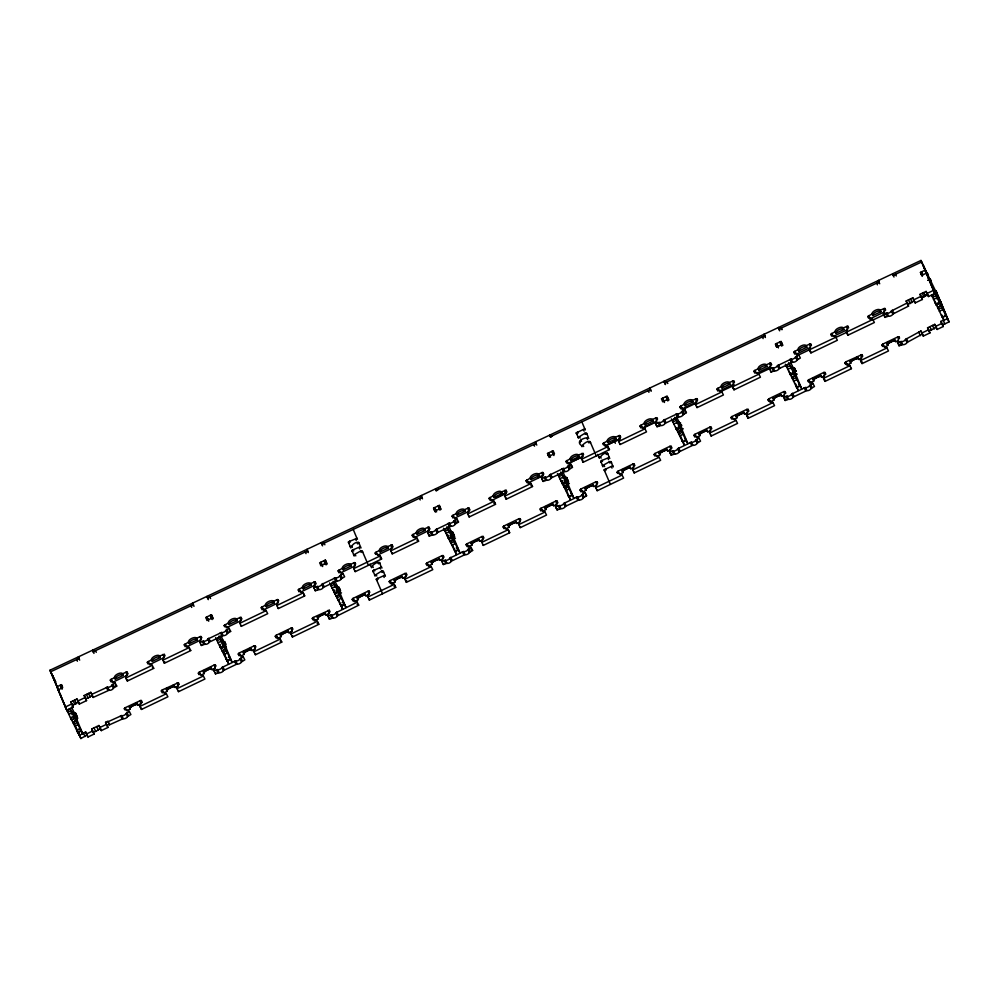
<?xml version="1.0" encoding="UTF-8"?>
<svg xmlns="http://www.w3.org/2000/svg" width="999" height="999" viewBox="0 0 999 999"><rect width="100%" height="100%" fill="white"/><g stroke="black" fill="none" stroke-linecap="round" stroke-linejoin="round"><path stroke-width="1.5" d="M354.133 556.081L351.998 550.249L360.427 546.653L361.064 547.927M382.542 593.768L376.273 579.12L384.877 575.187L385.427 576.273M602.946 466.808L600.811 460.976L609.24 457.38L609.79 458.454M110.964 681.842L110.39 679.795L114.548 677.609A4.421 1.961 -26.4 0 1 117.795 673.888A4.421 1.961 -26.4 0 1 122.527 673.788L126.811 671.902L128.147 673.826M239.111 655.794L238.237 653.97L239.086 653.059L254.208 645.816L255.245 645.754L255.919 647.015M262.1 609.777L261.276 607.429L265.497 605.169A4.421 1.961 -26.4 0 1 268.731 601.448A4.421 1.961 -26.4 0 1 273.464 601.348L277.66 599.475L278.808 600.824M276.024 637.837L275.249 636.213L276.099 635.302L291.221 628.046L292.257 627.984L292.932 629.258M389.86 582.966L389.185 581.53L389.822 580.744L404.932 573.463L406.181 573.314L407.043 574.949M412.849 536.962L412.275 534.915L416.433 532.729A4.421 1.961 -26.4 0 1 419.667 529.008A4.421 1.961 -26.4 0 1 424.413 528.908L428.696 527.022L430.032 528.946M427.06 565.584L426.186 563.773L427.135 562.812L442.27 555.569L443.244 555.581L444.056 557.192M452.859 517.994L452.122 515.834L456.343 513.573A4.421 1.961 -26.4 0 1 459.59 509.852A4.421 1.961 -26.4 0 1 464.323 509.752L468.706 507.867L470.042 509.977M580.993 491.933L580.032 489.935L580.881 489.023L596.003 481.768L597.04 481.705L597.714 482.979M603.508 444.98L603.196 443.231L607.292 441.133A4.421 1.961 -26.4 0 1 610.526 437.412A4.421 1.961 -26.4 0 1 615.259 437.3L619.542 435.427L620.791 437.162M731.743 419.118L730.968 417.482L731.618 416.695L746.728 409.415L747.976 409.265L748.938 411.101M754.732 373.102L754.008 370.941L758.229 368.693A4.421 1.961 -26.4 0 1 761.463 364.96A4.421 1.961 -26.4 0 1 766.196 364.86L770.491 362.987L771.727 364.71M768.755 401.348L767.981 399.725L768.93 398.763L784.053 391.521L785.027 391.546L785.851 393.156M882.592 346.478L881.917 344.98L882.854 344.081L897.876 336.888L898.913 336.825L899.587 338.087M127.298 672.115L125.812 677.821L127.335 680.868L127.61 679.795M124.9 709.889L124.313 708.653L125.05 707.791L140.934 700.349L139.935 706.256L141.446 709.302L141.633 708.591M147.877 663.885L147.402 662.037L151.561 659.852A4.421 1.961 -26.4 0 1 154.795 656.131A4.421 1.961 -26.4 0 1 159.54 656.031L164.311 654.357L162.825 660.064L164.348 663.274L190.784 650.586L189.161 647.414L184.228 644.792L188.574 642.095A4.421 1.961 -26.4 0 1 191.808 638.361A4.421 1.961 -26.4 0 1 196.553 638.261L200.737 636.388L201.885 637.737M164.335 663.111L164.71 661.675M179.283 684.502L178.371 682.704L176.948 688.498L178.471 691.72L204.907 679.033L203.284 675.861L198.351 673.226L198.863 672.402L214.298 664.972L215.334 664.909L216.009 666.171M178.459 691.545L178.646 690.833M201.323 636.588L199.837 642.295L201.361 645.516L204.982 644.193A2.522 1.124 -26.4 0 0 207.417 643.856A2.522 1.124 -26.4 0 0 209.278 642.132L223.064 635.514A2.522 1.124 -26.4 0 0 225.499 635.177A2.522 1.124 -26.4 0 0 227.36 633.453L230.694 631.43L229.071 628.259L224.126 625.474L228.484 622.939A4.421 1.961 -26.4 0 1 231.718 619.205A4.421 1.961 -26.4 0 1 236.463 619.105L240.747 617.232L241.983 618.955M201.348 645.342L201.536 644.63M215.434 665.034L213.948 670.729L215.484 673.95L219.093 672.627A2.522 1.124 -26.4 0 0 221.528 672.29A2.522 1.124 -26.4 0 0 223.401 670.566L237.188 663.948A2.522 1.124 -26.4 0 0 239.623 663.611A2.522 1.124 -26.4 0 0 241.483 661.887L244.817 659.877L243.194 656.705L238.262 654.07M215.459 673.776L215.722 672.802M241.234 617.432L239.748 623.139L241.271 626.361L267.707 613.673L266.084 610.501L261.151 607.879M241.258 626.186L241.446 625.474M255.344 645.878L253.871 651.573L255.394 654.795L281.83 642.107L280.207 638.935L275.274 636.313M255.382 654.62L255.569 653.908M278.246 599.675L276.76 605.382L278.284 608.603L304.72 595.916L303.197 592.869L276.773 605.556M278.271 608.428L278.459 607.717M292.357 628.109L290.871 633.816L292.395 637.037L318.831 624.35L317.32 621.303L290.884 633.99M292.382 636.863L292.67 635.789M299.013 591.833L298.339 589.585L302.497 587.412A4.421 1.961 -26.4 0 1 305.744 583.691A4.421 1.961 -26.4 0 1 310.477 583.578L315.147 581.793L313.761 587.612L315.297 590.834L318.906 589.51A2.522 1.124 -26.4 0 0 321.341 589.173A2.522 1.124 -26.4 0 0 323.214 587.449L337 580.831A2.522 1.124 -26.4 0 0 339.435 580.494A2.522 1.124 -26.4 0 0 341.296 578.771L344.63 576.76L343.007 573.588L338.062 570.791L342.42 568.256A4.421 1.961 -26.4 0 1 345.654 564.535A4.421 1.961 -26.4 0 1 350.387 564.423L354.57 562.562L355.731 563.898M315.284 590.659L315.459 589.947M330.12 611.875L329.308 610.264L327.884 616.058L329.408 619.268L333.029 617.944A2.522 1.124 -26.4 0 0 335.464 617.607A2.522 1.124 -26.4 0 0 337.325 615.884L358.741 605.194L357.13 602.022L352.197 599.4L352.709 598.563L368.144 591.133L369.18 591.071L369.842 592.332M329.395 619.105L329.67 618.031M355.169 562.762L353.683 568.456L355.207 571.678L381.643 558.99L380.119 555.943L353.696 568.631M355.194 571.503L355.382 570.791M369.28 591.196L367.794 596.903L369.318 600.112L395.754 587.424L394.243 584.378L367.807 597.065M369.305 599.949L369.593 598.876M393.119 546.903L392.108 544.905L390.684 550.699L392.22 553.921L418.643 541.233L417.02 538.061L412.088 535.439M392.195 553.746L392.382 553.034M406.293 573.426L404.807 579.133L406.331 582.355L432.767 569.667L431.143 566.495L426.211 563.873M406.318 582.18L406.693 580.756M429.183 527.235L427.697 532.942L429.22 536.151L432.842 534.827A2.522 1.124 -26.4 0 0 435.277 534.49A2.522 1.124 -26.4 0 0 437.137 532.767L450.924 526.148A2.522 1.124 -26.4 0 0 453.359 525.811A2.522 1.124 -26.4 0 0 455.219 524.088L458.553 522.077L456.943 518.906L452.01 516.283M429.208 535.988L429.483 534.915M443.294 555.669L441.808 561.376L443.344 564.585L446.965 563.261A2.522 1.124 -26.4 0 0 449.4 562.924A2.522 1.124 -26.4 0 0 451.261 561.201L465.047 554.582A2.522 1.124 -26.4 0 0 467.482 554.245A2.522 1.124 -26.4 0 0 469.343 552.522L472.677 550.511L471.053 547.34L466.121 544.717L466.371 544.105L482.18 536.413L483.154 536.426L483.966 538.036M443.331 564.423L443.506 563.711M469.093 508.079L467.607 513.786L469.13 516.995L495.566 504.308L494.055 501.261L467.619 513.948M469.118 516.833L469.305 516.108M483.216 536.513L481.73 542.22L483.254 545.429L509.69 532.754L508.179 529.707L481.743 542.382M483.241 545.267L483.429 544.555M506.955 492.032L506.043 490.234L504.62 496.016L506.143 499.238L532.579 486.55L530.956 483.379L526.023 480.756L530.369 478.046A4.421 1.961 -26.4 0 1 533.603 474.325A4.421 1.961 -26.4 0 1 538.336 474.225L542.632 472.352L543.868 474.075M506.131 499.063L506.406 498.002M503.983 528.671L503.109 526.848L503.746 526.061L519.193 518.643L520.192 518.706L518.731 524.45L520.267 527.672L546.54 515.059L544.917 511.888L540.159 508.741L556.043 500.961L557.017 500.974L557.917 502.784M520.254 527.497L520.429 526.785M543.106 472.552L541.633 478.259L543.144 481.306L543.331 480.594M557.067 501.061L555.581 506.768L557.105 509.815L557.28 509.103M566.695 463.124L566.121 461.076L570.279 458.891A4.421 1.961 -26.4 0 1 573.513 455.169A4.421 1.961 -26.4 0 1 578.259 455.069L583.029 453.396L581.543 459.103L583.066 462.312L609.502 449.637L607.879 446.466L602.946 443.831M583.054 462.15L583.329 461.076M597.14 481.83L595.654 487.537L597.19 490.759L623.613 478.071L621.99 474.9L617.057 472.277L617.682 471.378L633.116 463.973L634.09 463.986L634.902 465.596M597.165 490.584L597.352 489.872M620.029 435.639L618.543 441.333L620.079 444.555L646.503 431.868L644.892 428.696L639.934 426.024L644.293 423.364A4.421 1.961 -26.4 0 1 647.527 419.642A4.421 1.961 -26.4 0 1 652.272 419.543L656.455 417.669L657.604 419.018M620.067 444.38L620.242 443.668M634.153 464.073L632.667 469.78L634.19 472.989L660.626 460.302L659.003 457.13L654.07 454.508L654.695 453.621L670.129 446.203L671.103 446.228L672.015 448.027M634.178 472.827L634.365 472.102M657.042 417.869L655.556 423.576L657.067 426.623L657.255 425.911M671.153 446.303L669.68 452.01L671.191 455.057L671.465 453.996M697.614 400.05L696.902 398.626L695.466 404.42L697.002 407.642L723.426 394.955L721.802 391.783L716.857 389.111L721.216 386.451A4.421 1.961 -26.4 0 1 724.45 382.729A4.421 1.961 -26.4 0 1 729.195 382.617L733.378 380.756L734.527 382.093M696.99 407.467L697.165 406.755M694.829 437.062L693.968 435.252L694.605 434.465L710.039 427.048L711.076 427.147L709.59 432.854L711.113 436.076L737.549 423.389L735.926 420.217L730.993 417.594M711.101 435.901L711.288 435.189M733.965 380.956L732.479 386.663L733.99 389.71L734.178 388.986M748.076 409.39L746.603 415.097L748.114 418.144L748.388 417.07M770.978 363.186L769.492 368.893L771.016 372.115L774.637 370.791A2.522 1.124 -26.4 0 0 777.072 370.454A2.522 1.124 -26.4 0 0 778.933 368.731L792.719 362.113A2.522 1.124 -26.4 0 0 795.154 361.763A2.522 1.124 -26.4 0 0 797.015 360.052L800.349 358.029L798.725 354.857L793.78 352.073L798.139 349.538A4.421 1.961 -26.4 0 1 801.373 345.804A4.421 1.961 -26.4 0 1 806.118 345.704L810.301 343.831L811.45 345.179M771.003 371.94L771.191 371.228M785.089 391.633L783.603 397.327L785.127 400.549L788.748 399.225A2.522 1.124 -26.4 0 0 791.183 398.888A2.522 1.124 -26.4 0 0 793.044 397.165L806.842 390.547A2.522 1.124 -26.4 0 0 809.277 390.197A2.522 1.124 -26.4 0 0 811.138 388.486L814.472 386.463L812.849 383.291L807.916 380.669L808.166 380.07L823.975 372.365L824.949 372.39L825.848 374.188M785.114 400.374L785.489 398.951M810.888 344.031L809.402 349.737L810.913 352.784L811.101 352.073M824.999 372.465L823.526 378.171L825.037 381.218L825.311 380.157M848.651 327.797L847.839 326.186L846.415 331.98L847.926 335.027L848.114 334.315M862.774 356.231L861.95 354.62L860.526 360.414L862.037 363.461L862.412 362.038M885.663 310.04L884.839 308.429L883.416 314.21L884.939 317.432L888.561 316.109A2.522 1.124 -26.4 0 0 890.996 315.771A2.522 1.124 -26.4 0 0 892.856 314.048L908.541 306.106L906.168 300.999L908.453 299.9L910.176 303.459L914.322 300.849L912.811 297.802L908.453 299.9M884.927 317.257L885.214 316.196M899.025 336.95L897.539 342.657L899.063 345.866L902.684 344.543A2.522 1.124 -26.4 0 0 905.119 344.205A2.522 1.124 -26.4 0 0 906.98 342.482L922.439 334.028L920.928 330.981L905.469 339.435A2.522 1.124 -26.4 0 1 903.608 341.159A2.522 1.124 -26.4 0 1 901.173 341.496L897.552 342.819M899.05 345.704L899.425 344.268M110.215 680.319L115.147 682.941L116.771 686.113L113.474 688.024A2.522 1.124 -26.4 0 1 111.576 689.847A2.522 1.124 -26.4 0 1 109.141 690.197L93.169 697.439L91.658 694.392L107.53 687.112A2.522 1.124 -26.4 0 0 110.052 686.8A2.522 1.124 -26.4 0 0 111.925 685.089L115.26 683.066M113.436 688.136L111.925 685.089M124.326 708.753L129.258 711.375L130.881 714.547L127.547 716.558A2.522 1.124 -26.4 0 1 125.687 718.281A2.522 1.124 -26.4 0 1 123.252 718.618L109.565 724.774L108.054 721.728L121.691 715.559A2.522 1.124 -26.4 0 0 124.176 715.234A2.522 1.124 -26.4 0 0 126.036 713.511L129.37 711.5M199.85 642.469L203.471 641.146A2.522 1.124 -26.4 0 0 205.906 640.809A2.522 1.124 -26.4 0 0 207.767 639.085L221.553 632.467A2.522 1.124 -26.4 0 0 223.988 632.13A2.522 1.124 -26.4 0 0 225.849 630.406L229.183 628.383M227.36 633.453L225.849 630.406M213.961 670.903L217.582 669.58A2.522 1.124 -26.4 0 0 220.017 669.243A2.522 1.124 -26.4 0 0 221.878 667.519L235.677 660.901A2.522 1.124 -26.4 0 0 238.112 660.564A2.522 1.124 -26.4 0 0 239.972 658.841L243.306 656.83M223.401 670.566L221.878 667.519M241.483 661.887L239.972 658.841M313.773 587.787L317.307 586.425A2.522 1.124 -26.4 0 0 319.83 586.126A2.522 1.124 -26.4 0 0 321.69 584.403L335.489 577.784A2.522 1.124 -26.4 0 0 337.924 577.447A2.522 1.124 -26.4 0 0 339.785 575.724L343.119 573.713M323.214 587.449L321.69 584.403M339.785 575.724L341.296 578.771M327.897 616.221L331.468 614.885A2.522 1.124 -26.4 0 0 333.953 614.56A2.522 1.124 -26.4 0 0 335.814 612.837L357.23 602.147M427.709 533.104L431.231 531.743A2.522 1.124 -26.4 0 0 433.766 531.443A2.522 1.124 -26.4 0 0 435.626 529.72L449.413 523.101A2.522 1.124 -26.4 0 0 451.848 522.764A2.522 1.124 -26.4 0 0 453.708 521.041L457.043 519.03M453.708 521.041L455.219 524.088M441.833 561.55L445.442 560.214A2.522 1.124 -26.4 0 0 447.877 559.877A2.522 1.124 -26.4 0 0 449.75 558.154L463.536 551.535A2.522 1.124 -26.4 0 0 465.971 551.198A2.522 1.124 -26.4 0 0 467.832 549.475L471.166 547.464M451.261 561.201L449.75 558.154M467.832 549.475L469.343 552.522M569.155 469.405A2.522 1.124 -26.4 0 1 567.295 471.128A2.522 1.124 -26.4 0 1 564.86 471.466L551.086 478.034A2.522 1.124 -26.4 0 1 549.213 479.807A2.522 1.124 -26.4 0 1 546.778 480.144L543.156 481.481L541.645 478.434L545.254 477.11A2.522 1.124 -26.4 0 0 547.689 476.76A2.522 1.124 -26.4 0 0 549.562 475.037L563.349 468.419A2.522 1.124 -26.4 0 0 565.784 468.081A2.522 1.124 -26.4 0 0 567.644 466.358L570.978 464.348L572.489 467.395L569.168 469.355L567.644 466.358M551.073 478.084L549.562 475.037M583.279 497.839A2.522 1.124 -26.4 0 1 581.406 499.562A2.522 1.124 -26.4 0 1 578.983 499.912L565.209 506.481A2.522 1.124 -26.4 0 1 563.324 508.241A2.522 1.124 -26.4 0 1 560.889 508.591L557.117 509.989L555.594 506.943L559.378 505.544A2.522 1.124 -26.4 0 0 561.813 505.194A2.522 1.124 -26.4 0 0 563.673 503.484L577.459 496.865A2.522 1.124 -26.4 0 0 579.895 496.515A2.522 1.124 -26.4 0 0 581.768 494.792L585.089 492.782L586.613 495.829L583.291 497.789L581.78 494.742M565.184 506.53L563.673 503.484M696.902 398.626L692.182 400.387A4.421 1.961 -26.4 0 0 687.449 400.487A4.421 1.961 -26.4 0 0 684.203 404.208L679.844 406.755L684.802 409.54L686.425 412.712L683.104 414.672A2.522 1.124 -26.4 0 1 681.231 416.446A2.522 1.124 -26.4 0 1 678.796 416.795L664.997 423.414A2.522 1.124 -26.4 0 1 663.136 425.124A2.522 1.124 -26.4 0 1 660.701 425.474L657.08 426.798L655.569 423.751L659.14 422.402A2.522 1.124 -26.4 0 0 661.625 422.077A2.522 1.124 -26.4 0 0 663.486 420.367L677.272 413.748A2.522 1.124 -26.4 0 0 679.707 413.399A2.522 1.124 -26.4 0 0 681.58 411.675L684.914 409.665M683.091 414.722L681.58 411.675M693.98 435.352L698.913 437.974L700.536 441.146L697.215 443.119A2.522 1.124 -26.4 0 1 695.341 444.88A2.522 1.124 -26.4 0 1 692.906 445.229L679.12 451.848A2.522 1.124 -26.4 0 1 677.26 453.558A2.522 1.124 -26.4 0 1 674.824 453.908L671.203 455.232L669.692 452.185L673.151 450.811A2.522 1.124 -26.4 0 0 675.749 450.512A2.522 1.124 -26.4 0 0 677.609 448.801L691.395 442.182A2.522 1.124 -26.4 0 0 693.83 441.833A2.522 1.124 -26.4 0 0 695.691 440.122L699.025 438.099M697.202 443.156L695.691 440.122M769.505 369.068L773.076 367.719A2.522 1.124 -26.4 0 0 775.561 367.407A2.522 1.124 -26.4 0 0 777.422 365.684L791.208 359.066A2.522 1.124 -26.4 0 0 793.643 358.716A2.522 1.124 -26.4 0 0 795.504 357.005L798.838 354.982M778.933 368.731L777.422 365.684M795.504 357.005L797.015 360.052M783.616 397.502L787.137 396.141A2.522 1.124 -26.4 0 0 789.672 395.841A2.522 1.124 -26.4 0 0 791.533 394.118L805.331 387.5A2.522 1.124 -26.4 0 0 807.754 387.162A2.522 1.124 -26.4 0 0 809.627 385.439L812.961 383.416M793.044 397.165L791.533 394.118M809.627 385.439L811.138 388.486M883.428 314.385L887.05 313.062A2.522 1.124 -26.4 0 0 889.485 312.724A2.522 1.124 -26.4 0 0 891.345 311.001L907.03 303.059L906.168 300.999M892.856 314.048L891.345 311.001M809.677 383.117L813.773 381.019A4.421 1.961 -26.4 0 1 817.007 377.285A4.421 1.961 -26.4 0 1 821.74 377.185L824.737 375.749M869.667 319.081L884.639 311.788M277.21 638.611L281.119 636.65A4.421 1.961 -26.4 0 1 284.365 632.929A4.421 1.961 -26.4 0 1 289.098 632.829L292.307 631.293M314.21 620.841L318.132 618.893A4.421 1.961 -26.4 0 1 321.366 615.172A4.421 1.961 -26.4 0 1 326.111 615.072L329.096 613.636M354.133 601.685L358.042 599.737A4.421 1.961 -26.4 0 1 361.288 596.016A4.421 1.961 -26.4 0 1 366.021 595.904L369.23 594.368M391.133 583.928L395.055 581.98A4.421 1.961 -26.4 0 1 398.289 578.246A4.421 1.961 -26.4 0 1 403.034 578.146L406.019 576.71M527.959 483.041L543.056 475.736M769.942 402.122L773.85 400.174A4.421 1.961 -26.4 0 1 777.097 396.441A4.421 1.961 -26.4 0 1 781.83 396.341L784.602 395.017M352.31 547.415C349.725 545.754 358.304 539.597 359.24 543.543M353.584 554.969L361.163 550.749L362.737 551.997M371.591 567.719C369.892 567.22 378.696 559.253 380.194 563.636M373.351 571.99L372.777 570.779L374.925 575.224L382.043 570.866L383.691 572.09M585.339 429.92L584.765 428.771L576.198 432.942L578.284 437.325L585.451 432.967L587.1 434.19M581.992 446.715C580.544 446.291 589.048 438.261 590.596 442.644M601.123 458.141C598.538 456.481 607.117 450.337 608.054 454.27M602.397 465.696L609.977 461.476L611.563 462.724M414.123 537.649L429.12 530.407M491.046 500.736L506.043 493.494M567.969 463.823L582.966 456.58M604.982 446.053L619.979 438.811M468.156 546.94L471.978 545.054A4.421 1.961 -26.4 0 1 475.212 541.333A4.421 1.961 -26.4 0 1 479.957 541.233L482.942 539.797M846.952 365.135L850.773 363.249A4.421 1.961 -26.4 0 1 854.02 359.528A4.421 1.961 -26.4 0 1 858.753 359.428L861.75 357.992M579.545 436.95L580.169 438.062M376.136 574.85L376.76 575.961M112.338 682.467L127.46 675.187M149.35 664.71L164.261 657.529M226.273 627.797L241.184 620.616M681.992 409.066L696.902 401.898M351.623 546.353L350.087 546.515L350.824 548.001M600.436 457.08L598.901 457.242L599.45 458.354M847.839 326.186L843.119 327.947A4.421 1.961 -26.4 0 0 838.386 328.047A4.421 1.961 -26.4 0 0 835.152 331.768L830.931 334.028L831.655 336.188M428.446 565.958L432.067 564.21A4.421 1.961 -26.4 0 1 435.302 560.489A4.421 1.961 -26.4 0 1 440.035 560.389L443.032 558.953M186.563 646.828L201.261 639.772M392.108 544.905L387.4 546.665A4.421 1.961 -26.4 0 0 382.667 546.765A4.421 1.961 -26.4 0 0 379.42 550.486L375.262 552.672L375.649 554.345M263.486 609.914L278.184 602.859M506.043 490.234L501.336 491.983A4.421 1.961 -26.4 0 0 496.59 492.082A4.421 1.961 -26.4 0 0 493.356 495.816L489.135 498.064L489.772 500.037M884.839 308.429L880.131 310.177A4.421 1.961 -26.4 0 0 875.399 310.277A4.421 1.961 -26.4 0 0 872.152 314.011L867.994 316.183L868.568 318.231M125.15 707.742L126.761 710.739L130.182 709.09A4.421 1.961 -26.4 0 1 133.429 705.369A4.421 1.961 -26.4 0 1 138.162 705.269L141.359 703.733M178.371 682.704L162.063 690.034L161.314 690.896L162.288 692.894M329.308 610.264L312.999 617.594L312.262 618.393L312.937 619.88M503.958 525.936L505.569 528.933L508.991 527.297A4.421 1.961 -26.4 0 1 512.225 523.563A4.421 1.961 -26.4 0 1 516.958 523.464L519.955 522.027M861.95 354.62L845.641 361.95L844.904 362.862L845.678 364.435M570.004 468.593L568.581 465.497M62.438 686.688L61.426 684.665L56.868 686.85L67.095 710.801L70.292 708.641L67.095 710.801M922.015 272.864L920.878 273.414L920.454 272.377L925.012 270.192L920.966 260.452L49.95 670.242L58.879 690.908L52.098 674.849L57.954 688.86M212.425 616.783L211.413 614.747L205.719 617.482L206.144 618.518L207.28 617.969L208.292 620.004M326.348 562.1L325.349 560.064L319.643 562.799L320.08 563.836L321.216 563.286L322.665 566.545M435.402 512.137L433.578 508.116L439.273 505.382L440.284 507.417M549.075 453.921L547.939 454.47L547.514 453.434L553.209 450.699L553.633 451.735L552.497 452.285M923.113 265.06L927.022 274.25L925.012 270.192L926.26 273.214L921.702 275.399L921.278 274.363L922.414 273.813M324.638 561.65L325.774 561.101L325.349 560.064M434.003 509.153L435.152 508.603M438.561 506.968L439.697 506.418L439.273 505.382M663.011 399.25L661.862 399.787L661.438 398.763L667.132 396.029L667.569 397.053L666.42 397.602M776.81 347.14L775.798 345.117L776.935 344.568M780.356 342.919L781.493 342.382L781.068 341.346L775.374 344.081L775.798 345.117M207.68 618.918L206.543 619.467L206.968 620.504L212.662 617.769L212.238 616.733L211.101 617.27M321.603 564.235L320.467 564.785L320.891 565.821L326.598 563.086L326.161 562.05L324.225 563.136M435.539 509.552L434.403 510.102L434.827 511.138L440.522 508.404L440.097 507.367L438.961 507.917L440.01 510.214M553.946 455.544L552.884 453.234L554.02 452.684L554.457 453.721L548.763 456.456L548.326 455.419L549.475 454.87M668.968 400.037L667.956 398.002L666.82 398.551L667.832 400.587M777.334 345.517L776.186 346.066L776.623 347.09L782.317 344.355L781.892 343.331L780.743 343.868M325.15 563.948L325.924 563.96M928.021 280.332L930.294 279.245L931.155 281.318M114.548 677.609L115.31 679.133L123.289 675.312L122.527 673.788M151.561 659.852L152.323 661.375L160.29 657.554L159.54 656.031M188.574 642.095L189.323 643.618L197.303 639.785L196.553 638.261M228.484 622.939L229.246 624.462L237.213 620.629L236.463 619.105M265.497 605.169L266.246 606.693L274.226 602.872L273.464 601.348M302.497 587.412L303.259 588.935L311.238 585.102L310.477 583.578M342.42 568.256L343.169 569.78L351.149 565.946L350.387 564.423M379.42 550.486L380.182 552.01L388.161 548.189L387.4 546.665M416.433 532.729L417.195 534.253L425.162 530.432L424.413 528.908M456.343 513.573L457.105 515.097L465.084 511.263L464.323 509.752M493.356 495.816L494.118 497.34L502.085 493.506L501.336 491.983M530.369 478.046L531.118 479.57L539.098 475.749L538.336 474.225M570.279 458.891L571.028 460.414L579.008 456.593L578.259 455.069M607.292 441.133L608.041 442.657L616.021 438.823L615.259 437.3M644.293 423.364L645.054 424.887L653.021 421.066L652.272 419.543M684.203 404.208L684.964 405.731L692.944 401.91L692.182 400.387M721.216 386.451L721.977 387.974L729.944 384.14L729.195 382.617M758.229 368.693L758.978 370.217L766.957 366.383L766.196 364.86M798.139 349.538L798.9 351.061L806.867 347.227L806.118 345.704M835.152 331.768L835.901 333.291L843.88 329.47L843.119 327.947M872.152 314.011L872.914 315.534L880.893 311.7L880.131 310.177M62.125 689.223L61.114 687.187L62.25 686.65L62.675 687.674L58.117 689.872L66.758 710.114L73.239 707.005L70.867 701.897L73.139 700.799L74.875 704.357L78.471 702.01L76.96 698.963L73.139 700.799M76.96 698.963L79.333 704.083L86.526 700.624L84.153 695.516L86.438 694.417L88.162 697.989L92.32 695.366L90.809 692.319L86.438 694.417M912.811 297.802L915.184 302.922L922.389 299.463L920.017 294.343L922.289 293.256L924.025 296.815L927.621 294.468L928.471 296.541L934.927 293.444L927.784 276.248M922.289 293.256L926.11 291.421L928.471 296.541M301.024 591.895L315.197 585.089M355.107 565.933L340.509 572.939L338.998 569.892M377.947 554.969L392.12 548.176M455.082 517.957L469.043 511.251M656.768 421.153L642.394 428.059L640.871 425.012M733.691 384.24L719.317 391.133L717.794 388.087M756.743 373.176L770.704 366.471M796.453 354.121L810.614 347.315M833.666 336.251L847.627 329.558M65.272 707.055L71.728 703.958M77.822 701.036L85.015 697.577M162.837 660.227L189.273 647.539M239.76 623.314L266.196 610.626M390.696 550.874L417.132 538.186M504.632 496.191L531.068 483.504M581.555 459.265L607.991 446.59M618.568 441.508L644.992 428.821M695.479 404.595L721.915 391.908M758.928 374.138L732.492 386.825L734.003 389.872L760.439 377.185L758.815 374.013L753.883 371.391M798.151 355.169L835.851 337.225M872.851 319.468L846.428 332.143L847.939 335.189L874.375 322.515L872.751 319.343L867.819 316.708M913.673 299.875L920.866 296.416M928.271 277.272L928.708 278.309L926.26 273.214L933.416 290.397L926.96 293.494L926.11 291.421M152.26 665.309L125.824 677.984L127.348 681.031L153.771 668.356L152.16 665.184L147.215 662.562M73.239 707.005L72.378 704.944L74.875 704.357M86.526 700.624L85.677 698.563L88.162 697.989M907.679 304.033L910.176 303.459M922.389 299.463L921.528 297.39L924.025 296.815M333.516 582.355L330.307 584.515L333.516 582.355L339.61 594.717L336.188 596.353L339.398 594.205L344.205 604.22L343.344 602.16L342.07 602.772M447.452 527.672L444.243 529.832L447.452 527.672L452.01 537.2M558.179 475.149L561.376 472.989L558.179 475.149L557.467 473.563M71.304 710.664L75.012 718.131L71.441 719.817L67.882 712.312L71.304 710.664L70.18 708.478M228.346 657.354L229.42 656.83L232.068 662.262L225.362 646.053L220.729 648.201L218.032 642.769L217.17 640.709L220.592 639.06L219.093 635.963M340.934 605.831L331.106 586.026L334.528 584.378M453.571 547.452L456.506 554.545L445.042 531.343L448.451 529.707M564.06 487L567.469 485.352L564.06 487L559.827 478.733L558.965 476.66L562.387 475.024L560.876 471.928M680.906 426.323L681.855 428.596L680.144 425.287L681.081 427.335L676.448 429.483L672.901 421.978L676.311 420.342L674.812 417.245M798.638 383.641L800.074 385.464L796.515 387.137L786.825 367.307L790.246 365.659L788.735 362.562M936.038 295.692L939.747 303.147L936.175 304.832L932.629 297.327L936.038 295.692L933.416 290.397M71.191 712.687L73.464 711.6L75.912 716.695L77.16 719.717L74.888 720.803M220.816 640.871L222.74 639.947L226.011 647.04M335.177 585.988L336.675 585.277L339.947 592.357M449.113 531.306L450.599 530.594L453.047 535.689M563.036 476.623L564.535 475.911L568.231 484.028L565.896 478.996L567.032 478.446L566.608 477.41L565.471 477.959M676.76 422.053L678.471 421.228L681.343 427.36M790.684 367.37L792.394 366.546L795.266 372.677M68.744 714.385L72.165 712.737M218.032 642.769L221.453 641.133L220.592 639.06M331.968 588.099L335.377 586.45M445.891 533.416L449.313 531.768M559.827 478.733L563.249 477.097L562.387 475.024M673.751 424.051L677.172 422.415L676.311 420.342M787.687 369.368L791.108 367.732L790.246 365.659M933.478 299.4L936.9 297.752M71.616 713.723L73.901 712.637M221.254 641.907L223.252 640.971L221.054 635.676M335.177 587.225L337.175 586.288L334.99 580.993M448.976 532.629L451.111 531.605L448.738 525.874M562.899 477.947L565.034 476.923L562.662 471.191M676.76 423.289L678.97 422.252L676.773 416.945M790.684 368.606L792.906 367.57L790.709 362.262M936.35 298.701L938.698 297.59L935.776 290.534L939.135 298.626M72.128 714.747L75.537 713.099L76.548 715.134M221.403 643.094L224.812 641.458L225.25 642.494L224.101 643.044L224.85 645.042M337.612 587.325L338.748 586.775L340.184 589.847M451.536 532.642L452.672 532.092L453.434 533.616M679.395 423.276L680.544 422.739L680.219 425.262M793.331 368.606L794.467 368.057L795.903 371.116M81.131 730.469L77.572 732.155L76.711 730.082L80.132 728.446L82.78 733.865L74.825 714.685L75.961 714.135L75.537 713.099M219.543 645.229L220.692 644.68M334.615 589.997L333.479 590.546L333.054 589.51M339.173 587.812L338.037 588.361L340.372 593.394L339.36 590.933M448.551 535.314L447.415 535.864L446.978 534.827L448.563 538.336M456.206 547.989L457.28 547.477L459.927 552.897L451.973 533.678L453.109 533.129L452.672 532.092M562.474 480.631L561.338 481.181L560.914 480.144L562.887 484.64L566.308 483.004L563.249 477.097M72.977 722.639L76.174 720.491L72.977 722.639L70.579 717.744L76.361 715.084L77.373 717.12M220.729 648.201L220.304 645.928M222.44 644.904L225.637 643.443L226.061 644.48L222.914 646.141M334.228 591.246L334.665 593.531L339.285 591.371L346.004 607.579L343.344 602.16M336.151 590.322L339.573 588.761L339.997 589.797L336.838 591.458M447.952 536.675L448.951 539.323L452.372 537.687L453.546 540.034L450.124 541.683L453.334 539.522L458.141 549.55L457.28 547.477M450.087 535.651L453.496 534.078L453.933 535.114L450.512 536.75M561.875 481.993L562.524 484.165L567.145 482.017L565.896 478.996M564.01 480.969L567.432 479.395L567.857 480.432L564.435 482.08M676.448 429.483L675.811 427.31M678.371 426.086L681.355 424.712L681.793 425.749L678.371 427.397M789.734 372.627L790.384 374.8L795.004 372.652L801.722 388.861L800.074 385.464M792.731 371.191L795.291 370.042L795.716 371.079M73.302 717.781L76.786 716.121L76.361 715.084M220.367 647.215L221.503 646.665M334.303 592.532L335.439 591.982M448.226 537.849L449.375 537.3M562.162 483.166L563.299 482.617M676.098 428.484L677.235 427.934M791.158 373.264L790.022 373.801L789.597 372.777L790.534 374.762M792.307 372.714L795.978 371.104M936.975 303.284L935.838 303.821L935.401 302.797M938.024 302.759L940.646 301.673L949.05 321.878L944.867 323.888L943.143 320.317L940.871 321.416L943.231 326.523L937.149 329.458L934.777 324.338L927.572 327.784L929.944 332.904L923.301 336.101L920.928 330.981M448.588 538.848L453.221 536.7M339.548 591.408L340.684 590.859M71.803 720.291L75.012 718.131M224.513 647.04L230.419 658.865L226.86 660.551L221.091 648.688L224.513 647.04L221.453 641.133M335.027 594.005L338.449 592.357M684.715 438.324L686.151 440.147L682.579 441.82L676.822 429.957L680.232 428.321L677.172 422.415M790.746 375.287L794.168 373.638L799.924 385.502L799.075 383.429M939.959 303.671L945.878 315.484L942.307 317.17L936.55 305.307L939.747 303.147M76.736 718.681L77.872 718.131M224.725 648.888L226.361 647.876M339.086 594.005L341.508 592.844M451.948 539.835L455.444 538.161M565.958 485.127L569.368 483.479M680.669 430.07L683.304 428.796M794.592 375.387L797.227 374.113M77.572 732.155L73.764 724.163L77.185 722.514L75.225 718.656M223.052 652.547L226.473 650.911M336.988 597.877L340.409 596.228M450.924 543.194L454.333 541.545M570.779 492.994L572.215 494.83L568.643 496.503L564.847 488.511L568.269 486.875L566.308 483.004M678.783 433.828L682.205 432.192L680.232 428.321M792.707 379.145L796.128 377.51M938.511 309.178L941.932 307.53M74.625 726.223L78.047 724.587L77.185 722.514M223.913 654.62L227.335 652.984M337.849 599.937L341.258 598.301M451.773 545.267L455.194 543.618M565.709 490.584L569.13 488.936L568.269 486.875M679.632 435.901L683.054 434.265L682.205 432.192M793.568 381.218L796.99 379.583M939.36 311.251L942.781 309.603M226.86 660.551L226.211 658.378M340.147 603.696L342.582 609.228L340.484 604.158M454.283 548.913L454.72 551.186L458.291 549.5M340.784 605.869L344.355 604.183M130.182 709.09L129.433 707.567L137.4 703.746L138.162 705.269M164.198 692.769L167.195 691.333L166.433 689.809L174.413 685.988L175.175 687.512L178.371 685.976M201.211 675.012L204.208 673.576L203.446 672.052L211.426 668.219L212.175 669.742L215.384 668.206M241.121 655.856L244.118 654.42L243.356 652.896L251.336 649.063L252.085 650.586L255.294 649.05M281.119 636.65L280.369 635.127L288.349 631.306L289.098 632.829M318.132 618.893L317.382 617.37L325.349 613.548L326.111 615.072M358.042 599.737L357.292 598.214L365.259 594.38L366.021 595.904M395.055 581.98L394.293 580.456L402.272 576.623L403.034 578.146M432.067 564.21L431.306 562.687L439.285 558.866L440.035 560.389M471.978 545.054L471.216 543.531L479.195 539.71L479.957 541.233M508.991 527.297L508.229 525.774L516.208 521.94L516.958 523.464M543.056 510.939L545.841 509.602L545.079 508.079L553.059 504.258L553.808 505.781L557.017 504.245M580.981 488.973L582.492 492.02L585.913 490.372L585.152 488.848L593.131 485.027L593.881 486.55L596.878 485.114M619.929 474.05L622.914 472.614L622.165 471.091L630.132 467.257L630.893 468.781L633.878 467.357M656.93 456.293L659.927 454.857L659.165 453.334L667.145 449.5L667.906 451.024L670.891 449.587M696.852 437.125L699.837 435.701L699.088 434.178L707.055 430.344L707.816 431.868L710.801 430.432M733.853 419.368L736.85 417.932L736.088 416.408L744.068 412.587L744.817 414.11L747.814 412.674M773.85 400.174L773.101 398.651L781.081 394.817L781.83 396.341M813.773 381.019L813.011 379.495L820.991 375.661L821.74 377.185M850.773 363.249L850.024 361.725L857.991 357.904L858.753 359.428M882.854 344.081L884.365 347.128L887.786 345.492L887.025 343.968L895.004 340.135L895.766 341.658L898.538 340.334M74.9 724.725L79.358 735.514L77.934 732.629L81.356 730.993M226.548 658.841L228.646 663.898L227.223 661.026L230.644 659.39M341.159 606.343L344.568 604.707M455.082 551.66L458.504 550.024M568.344 494.792L570.441 499.862L569.018 496.978L572.427 495.342L573.863 498.226L567.145 482.017M682.729 441.783L681.718 439.76L682.941 442.307L686.151 440.147M797.04 387.462L798.301 390.497L796.877 387.624L800.299 385.976M941.857 315.122L944.105 320.529L942.669 317.645L945.878 315.484M87.138 734.927L80.894 738.548L79.383 735.501L85.627 731.88L87.999 737L94.093 734.078L91.721 728.958L93.993 727.859L95.729 731.43L100.437 728.546L98.913 725.499L93.993 727.859M109.353 724.263L107.08 725.361L107.929 727.434L101.286 730.619L99.775 727.572L106.418 724.387L105.569 722.314L107.842 721.216L109.565 724.774M166.383 693.743L139.947 706.43L141.458 709.477L167.894 696.79L166.271 693.618L161.338 690.996M176.96 688.673L203.384 675.986M253.883 651.748L280.307 639.06M404.82 579.308L431.256 566.62M518.756 524.625L545.017 512.012M595.666 487.712L622.102 475.024M632.679 469.942L659.115 457.255M709.602 433.029L736.038 420.342M773.039 402.585L746.615 415.259L748.126 418.306L774.55 405.631L772.939 402.46L768.006 399.825M849.962 365.659L823.538 378.346L825.049 381.393L851.473 368.706L849.862 365.534L844.917 362.912M886.975 347.902L860.539 360.589L862.05 363.636L888.486 350.949L886.862 347.777L881.93 345.154M87.999 737L86.488 733.953L92.582 731.031L91.721 728.958M921.79 333.054L928.433 329.857M941.72 323.476L935.626 326.411L934.777 324.338M93.232 732.005L95.729 731.43M929.944 332.904L929.082 330.831L936.288 327.385L937.149 329.458M943.231 326.523L942.382 324.463L944.867 323.888M78.946 658.466L50.537 671.827L55.607 682.055M93.232 651.735L193.244 604.682M207.53 597.964L307.555 550.911M321.84 544.193L421.853 497.127L421.266 495.554M436.138 490.409L536.163 443.356M650.461 389.573L550.449 436.638L549.862 435.052M779.058 329.083L879.07 282.03L878.483 280.444M893.356 275.299L921.602 262.013M78.921 658.029L78.359 656.88L79.133 658.99L76.648 659.54L77.41 661.213M93.981 653.408L93.419 652.272L95.504 650.674L96.266 652.335M193.506 604.82L192.657 603.109L193.431 605.219L190.959 605.769L191.721 607.429M208.292 599.637L207.717 598.488L209.815 596.89L210.577 598.563M307.53 550.474L306.968 549.325L307.742 551.436L305.257 551.985L306.019 553.658M322.59 545.854L322.028 544.717L324.113 543.119L324.875 544.78M420.217 499.937L419.642 498.788L421.928 497.714L421.153 495.604M534.515 446.153L533.953 445.017L536.238 443.931L535.576 441.77M648.938 392.32L648.376 391.183L650.661 390.109L649.874 387.999L650.449 389.135M665.396 384.578L664.822 383.441L666.92 381.83L667.582 383.166M765.009 336.176L764.073 334.278L764.847 336.388L762.362 336.925L763.124 338.599M779.695 330.806L779.133 329.658L781.218 328.059L781.792 329.195M878.945 281.643L878.371 280.494L879.157 282.605L876.672 283.154L877.434 284.827M894.005 277.023L893.443 275.886L895.529 274.288L896.29 275.949M928.059 280.195L930.256 279.158L930.843 280.744M495.941 497.352L505.769 492.732M538.049 477.547L540.859 476.223M569.53 462.737L582.105 456.818M607.33 444.955L619.979 438.998M642.482 428.409L656.555 421.79M683.84 408.953L696.478 403.009M720.341 391.783L734.377 385.177M758.241 373.951L769.467 368.668M836.051 337.35L847.277 332.068M872.539 320.179L885.176 314.235M912.387 301.423L907.554 304.32M921.99 296.915L927.484 294.33M316.183 586.638L317.694 589.685M106.406 687.312L107.917 690.359M786.026 396.353L787.537 399.4M672.09 451.024L673.601 454.07M558.166 505.706L559.677 508.753M444.23 560.389L445.741 563.436M581.468 445.629C574.25 440.284 587.837 436.376 588.836 438.374M379.632 562.499L381.193 567.182L372.777 570.779M587 438.424L587.574 439.572M353.234 529.42L356.918 538.311L348.464 541.833L350.1 546.54M613.286 466.908L612.724 465.771L604.133 469.805L610.401 484.415M673.151 450.811L674.824 453.908M901.073 341.458L902.684 344.543M787.137 396.141L788.748 399.225M431.231 531.743L432.842 534.827M317.307 586.425L318.906 589.51M107.53 687.112L109.141 690.197M773.076 367.719L774.637 370.791M659.14 422.402L660.701 425.474M331.468 614.885L333.029 617.944M121.691 715.559L123.252 718.618M830.806 334.478L835.738 337.1L837.362 340.272L810.926 352.959L809.415 349.912M850.449 368.094L851.373 368.581M684.765 411.763L686.313 412.587M607.854 448.688L609.39 449.513M565.933 461.6L570.866 464.223L572.377 467.27L570.841 466.446M580.057 490.034L584.989 492.657L586.5 495.704L585.889 495.379M530.931 485.601L532.467 486.426M489.011 498.513L493.943 501.136L495.454 504.183L493.918 503.371M503.134 526.948L508.066 529.582L509.577 532.629L508.966 532.292M456.905 521.128L458.454 521.953M471.029 549.562L472.564 550.387M416.995 540.284L418.531 541.108M375.087 553.196L380.02 555.819L381.531 558.866L379.982 558.054M389.198 581.63L394.13 584.253L395.641 587.3L394.106 586.488M357.093 604.245L358.641 605.069M298.164 590.109L303.097 592.744L304.608 595.791L303.996 595.454M312.275 618.556L317.207 621.178L318.718 624.225L317.183 623.401M280.17 641.158L281.718 641.982M229.358 630.656L230.594 631.306M189.448 649.812L190.672 650.461M152.435 667.569L153.671 668.231M115.422 685.326L116.658 685.988M598.901 457.242L597.764 454.42M371.041 566.595L370.005 564.073M520.192 518.706L520.791 519.892M141.396 700.511L142.358 702.459M356.206 540.484L355.644 539.335M359.715 548.926L359.141 547.789M920.966 260.452L940.646 301.673L938.198 296.578L938.623 297.615M941.907 304.683L939.872 300.624L940.296 301.661M946.09 316.009L949.05 321.878M920.454 272.377L921.465 274.413M921.278 274.363L922.277 276.386M931.493 295.142L932.629 297.327M940.871 321.416L942.382 324.463M923.825 292.52L925.549 296.079M920.017 294.343L921.528 297.39M932.492 325.424L934.227 328.996M929.857 326.698L931.58 330.257M927.572 327.784L929.082 330.831M910.539 298.901L912.262 302.46M893.418 275.299L892.656 273.776L893.443 275.886M907.03 303.059L908.541 306.106M918.655 332.068L920.379 335.639M879.157 282.605L879.719 283.753M892.282 310.14L893.793 313.187M906.393 338.574L907.916 341.621M905.469 339.435L906.98 342.482M887.05 313.062L888.561 316.109M883.553 308.541L884.59 310.639M897.664 336.975L898.713 339.073M885.838 313.236L887.349 316.283M899.949 341.67L901.46 344.717M868.743 315.647L870.254 318.693M846.54 326.298L847.676 328.584M860.663 354.732L861.887 357.217M831.73 333.416L833.054 336.076M845.853 361.85L847.364 364.897M809.527 344.068L810.664 346.353M823.651 372.502L824.687 374.6M794.717 351.173L796.228 354.22M808.84 379.608L810.351 382.654M796.44 356.144L797.951 359.19M810.551 384.578L812.062 387.624M793.793 352.235L794.742 354.146M807.916 380.669L808.666 382.192M781.418 328.584L781.98 329.732M778.358 327.56L778.92 328.696M791.208 359.066L792.719 362.113M805.331 387.5L806.842 390.547M789.997 359.228L791.508 362.275M804.108 387.662L805.619 390.709M781.493 342.382L782.891 345.354M780.556 343.156L779.932 341.895L781.805 346.178M794.08 370.604L795.716 373.901M793.955 373.127L792.944 371.091L794.168 373.638M791.108 367.732L793.805 373.164M778.333 347.54L776.51 343.531L778.396 347.814M786.825 367.307L785.326 364.21M764.847 336.388L765.409 337.525M778.346 364.822L779.857 367.869M792.469 393.256L793.98 396.303M769.617 363.224L770.753 365.509M783.74 391.658L784.677 393.556M771.902 367.919L773.413 370.966M754.807 370.329L756.231 373.189M768.93 398.763L770.441 401.81M732.604 380.981L733.741 383.266M746.728 409.415L747.764 411.513M731.917 416.533L733.141 419.006M716.87 389.16L717.819 391.059M711.076 427.147L711.825 428.671M695.604 398.738L696.827 401.223M709.715 427.185L710.764 429.27M680.794 405.856L682.305 408.903M694.904 434.29L696.328 437.15M682.504 410.826L684.015 413.861M696.628 439.26L698.139 442.307M679.869 406.918L680.806 408.816M667.12 382.367L667.682 383.504M665.471 384.19L664.048 381.331L664.822 383.441M677.272 413.748L678.796 416.795M691.395 442.182L692.906 445.229M676.061 413.911L677.572 416.958M690.184 442.345L691.695 445.392M666.758 398.089L665.996 396.566L667.881 400.861M686.363 440.659L687.787 443.544L681.081 427.335M683.054 434.265L686.001 440.184L685.139 438.111M664.01 401.273L662.574 398.214L663.823 401.223M664.46 402.497L663.398 400.199L662.262 400.736L662.687 401.773L668.381 399.038L667.956 398.002M672.901 421.978L671.39 418.881M675.599 427.41L676.822 429.957M682.941 442.307L684.377 445.179L682.28 440.122M650.661 390.109L651.223 391.246M664.422 419.505L665.933 422.552M678.533 447.939L680.044 450.986M663.486 420.367L664.997 423.414M677.609 448.801L679.12 451.848M655.694 417.907L656.818 420.192M657.979 422.589L659.49 425.636M669.805 446.341L670.841 448.426M654.994 453.446L656.318 456.106M639.947 426.073L640.896 427.984M654.07 454.508L654.832 456.031M618.681 435.664L619.904 438.136M632.792 464.098L633.841 466.196M614.035 440.559L615.372 443.256M603.871 442.769L605.382 445.816M617.981 471.203L619.405 474.063M617.057 472.277L617.632 473.414M605.819 453.346L606.381 454.483M607.954 458.516L608.528 459.652M609.315 461.788L609.977 463.124M611.463 466.97L612.025 468.106M601.91 460.277L602.484 461.426M604.058 465.459L604.62 466.595M605.419 468.731L606.081 470.067M600.649 461.476L601.223 462.624M604.158 469.93L604.72 471.078M583.503 429.97L584.078 431.118M584.865 433.254L585.426 434.39M596.278 455.981L590.034 441.496M588.361 441.708L589.023 443.032M577.459 431.743L578.121 433.067M580.956 440.197L581.53 441.333M583.104 445.367L583.666 446.516M576.198 432.942L576.76 434.078M577.934 437.125L578.496 438.261M579.695 441.396L580.269 442.532M583.029 453.396L583.591 454.533M581.668 453.421L582.904 455.906M595.791 481.855L596.927 484.14M566.858 460.539L568.369 463.586M582.692 493.931L584.203 496.978M550.749 437.137L549.75 435.102L550.524 437.212L552.609 435.614M563.349 468.419L564.86 471.466M577.459 496.865L578.983 499.912M566.608 477.41L567.37 478.933M562.125 468.593L563.648 471.64M567.032 478.446L568.618 481.955M576.248 497.027L577.759 500.074M553.508 454.32L552.06 451.248L553.321 454.27M569.13 488.936L572.065 494.867M550.087 455.956L548.651 452.897L550.524 457.18M547.514 453.434L548.951 456.506M557.954 474.625L558.965 476.66M563.836 486.476L564.847 488.511M548.326 455.419L549.338 457.455M536.238 443.931L536.8 445.079M550.486 474.175L551.997 477.222M564.61 502.622L566.121 505.669M545.254 477.11L546.778 480.144M559.378 505.544L560.889 508.591M541.758 472.577L542.981 475.062M544.043 477.272L545.554 480.319M555.719 501.098L556.942 503.571M526.948 479.695L528.459 482.742M540.909 508.204L542.32 511.063M526.023 480.756L526.972 482.654M539.984 509.265L540.834 510.976M504.745 490.347L505.981 492.819M518.868 518.781L520.004 521.066M489.935 497.452L491.446 500.499M467.744 508.104L469.068 510.776M481.855 536.538L482.992 538.823M452.934 515.209L454.345 518.069M467.045 543.656L468.556 546.703M454.645 520.179L456.156 523.226M468.756 548.613L470.279 551.66M466.121 544.717L467.07 546.615M449.413 523.101L450.924 526.148M463.536 551.535L465.047 554.582M448.201 523.276L449.712 526.323M453.109 533.129L454.682 536.638M462.312 551.71L463.836 554.757M440.097 507.367L441.108 509.403M438.761 507.205L438.136 505.931L439.385 508.953M451.973 533.678L454.295 538.711L453.134 535.876M452.16 537.162L451.148 535.139L452.372 537.687M447.664 528.184L446.953 526.61M435.352 508.841L434.715 507.567L436.6 511.863M433.578 508.116L434.59 510.152M445.042 531.343L443.531 528.246M421.928 497.714L422.502 498.851M436.563 528.858L438.074 531.905M450.674 557.292L452.185 560.339M435.626 529.72L437.137 532.767M445.442 560.214L446.965 563.261M427.822 527.26L429.058 529.732M430.107 531.955L431.63 535.002M441.945 555.694L443.081 557.979M413.012 534.365L414.523 537.412M427.135 562.812L428.646 565.859M390.821 545.029L392.145 547.689M404.932 573.463L406.069 575.749M376.011 552.135L377.422 554.994M390.122 580.569L391.633 583.616M381.356 566.683L382.018 568.006M377.959 562.699L378.521 563.848M380.095 567.882L380.669 569.018M381.456 571.153L382.118 572.489M383.604 576.323L384.165 577.472M372.689 566.358L373.264 567.507M374.051 569.642L374.712 570.978M377.547 578.096L378.122 579.233M356.905 538.136L357.467 539.273M374.538 575.049L375.087 576.173M376.286 579.295L376.86 580.431M368.419 565.334L362.175 550.861M357.005 542.619L357.667 543.943M360.502 551.061L361.163 552.397M349.6 541.096L350.162 542.245M353.097 549.55L353.758 550.886M355.244 554.732L355.806 555.869M348.339 542.295L348.901 543.444M351.835 550.749L352.397 551.898M353.808 562.787L355.132 565.446M367.932 591.221L369.155 593.693M353.122 598.326L354.633 601.373M340.709 574.862L342.22 577.909M338.074 570.953L339.023 572.864M352.197 599.4L352.947 600.923M321.915 543.943L321.253 542.607L322.028 544.717M335.489 577.784L337 580.831M334.265 577.959L335.776 581.006M326.161 562.05L327.173 564.085M325.849 563.911L324.2 560.614L326.086 564.897M333.728 582.867L333.017 581.293M321.416 563.523L320.791 562.25L322.04 565.272M331.106 586.026L329.595 582.929M307.742 551.436L308.304 552.584M322.627 583.541L324.138 586.588M336.75 611.975L338.261 615.022M335.814 612.837L337.325 615.884M315.247 581.918L316.196 583.816M313.898 581.942L315.222 584.602M328.009 610.377L329.146 612.662M330.294 615.072L331.818 618.119M299.088 589.048L300.499 591.908M313.199 617.482L314.71 620.529M276.885 599.7L278.209 602.372M291.009 628.146L292.232 630.619M262.075 606.818L263.586 609.865M276.199 635.252L277.71 638.299M239.885 617.469L241.296 620.329M253.996 645.903L255.22 648.376M225.062 624.575L226.199 626.86M239.186 653.009L240.609 655.868M226.785 629.545L228.296 632.592M240.896 657.979L242.407 661.026M224.138 625.636L224.713 626.785M207.517 597.527L206.943 596.391L207.717 598.488M221.553 632.467L223.064 635.514M235.677 660.901L237.188 663.948M220.342 632.629L221.853 635.676M234.453 661.076L235.964 664.123M212.238 616.733L213.249 618.756M211.026 616.82L210.277 615.297L211.526 618.306M212.15 619.58L210.702 616.333L211.838 615.784L211.413 614.747M224.425 644.005L226.436 648.064M207.48 618.206L206.855 616.932L208.741 621.216M217.17 640.709L215.672 637.612M219.867 646.141L221.091 648.688M225.999 658.478L227.223 661.026M193.431 605.219L194.006 606.356M208.691 638.224L210.215 641.271M222.814 666.658L224.325 669.705M207.767 639.085L209.278 642.132M203.471 641.146L204.982 644.193M217.582 669.58L219.093 672.627M199.962 636.625L201.286 639.285M202.248 641.321L203.759 644.367M214.086 665.059L215.309 667.532M216.371 669.755L217.882 672.802M185.152 643.731L186.663 646.778M199.276 672.165L200.599 674.837M184.228 644.792L185.177 646.703M198.351 673.226L199.101 674.75M164.311 654.357L165.072 655.881M162.962 654.382L164.373 657.242M177.073 682.816L178.309 685.302M148.152 661.488L149.276 663.773M162.263 689.934L163.686 692.782M125.949 672.14L127.36 674.999M140.06 700.574L141.383 703.246M111.139 679.258L112.65 682.305M112.85 684.228L114.361 687.275M126.973 712.649L128.484 715.696M126.036 713.511L127.547 716.558M93.394 651.685L92.645 650.162L93.419 652.272M120.529 715.746L122.04 718.793M79.133 658.99L79.695 660.139M105.569 722.314L107.929 727.434M88.524 693.418L90.247 696.977M84.153 695.516L85.677 698.563M96.641 726.598L98.364 730.157M92.582 731.031L94.093 734.078M74.675 700.062L76.411 703.621M70.867 701.897L72.378 704.944M61.726 688.274L60.714 686.238L61.863 685.701L61.426 684.665M74.825 714.685L77.16 719.717M83.354 732.979L85.077 736.538M78.047 724.587L80.981 730.506L80.132 728.446M49.95 670.242L55.657 681.743M60.065 693.955L60.564 694.967M66.883 710.277L67.882 712.312M70.579 717.744L71.591 719.767M72.765 722.127L73.764 724.163M76.711 730.082L77.934 732.629M607.479 453.109L609.228 457.342M610.976 461.55L612.724 465.771M383.117 570.916L384.877 575.162M358.653 542.382L360.414 546.615M581.855 421.853L584.765 428.771M940.384 301.636L947.514 318.756M77.922 731.38L80.894 738.548M77.01 729.769L79.383 735.501M59.64 692.919L66.783 710.102M940.808 302.685L947.514 318.881L943.143 320.317M927.359 273.314L928.208 275.387M923.163 265.135L926.098 272.203M928.196 277.285L934.914 293.494M942.669 317.645L941.445 315.097L942.307 317.17M934.577 300.811L935.014 301.848M936.55 305.307L935.326 302.759L936.175 304.832M921.59 271.828L922.839 274.85M914.322 300.849L915.184 302.922M922.439 334.028L923.301 336.101M794.467 368.057L794.904 369.093L793.755 369.63L794.505 371.64M794.842 371.653L795.704 373.726M795.366 383.416L795.791 384.428M796.203 385.439L796.628 386.451M796.877 387.624L795.654 385.077L796.515 387.137M788.773 370.791L789.198 371.828M678.471 421.228L678.895 422.265M678.496 431.006L678.92 432.018M679.332 433.029L679.757 434.041M680.594 436.063L681.018 437.075M681.43 438.086L681.855 439.098M586.538 433.042L588.261 437.225M571.203 492.794L572.427 495.342M564.572 485.676L564.984 486.7M565.409 487.712L565.834 488.723M566.67 490.746L567.082 491.758M567.507 492.769L567.919 493.781M569.018 496.978L568.044 494.942L568.643 496.503M452.734 545.429L453.159 546.441M336.675 585.277L337.1 586.313M338.349 589.323L338.786 590.359M338.811 600.112L339.223 601.123M339.648 602.135L340.06 603.146M225.499 645.804L226.286 647.689M223.289 644.492L224.151 646.565M224.038 652.759L224.45 653.771M224.875 654.782L225.299 655.806M225.712 656.818L226.136 657.829M92.532 695.891L93.169 697.439M90.809 692.319L91.658 694.392M100.437 728.546L101.286 730.619M98.913 725.499L99.775 727.572M78.471 702.01L79.333 704.083M85.627 731.88L86.488 733.953M71.641 706.992L73.976 712.612M60.29 685.214L61.538 688.224M936.6 291.945L937.187 293.519M927.322 273.239L927.896 274.812M778.471 327.497L779.133 329.658M764.185 334.215L764.772 335.801L664.747 382.854L664.16 381.281M599.837 411.538L600.411 413.124M438.311 489.385L436.213 490.996L435.552 488.836M371.228 519.093L371.803 520.679M872.914 315.534A4.421 1.961 -26.4 0 1 876.148 311.8A4.421 1.961 -26.4 0 1 880.893 311.7M835.901 333.291A4.421 1.961 -26.4 0 1 839.148 329.57A4.421 1.961 -26.4 0 1 843.88 329.47M798.9 351.061A4.421 1.961 -26.4 0 1 802.135 347.327A4.421 1.961 -26.4 0 1 806.867 347.227M758.978 370.217A4.421 1.961 -26.4 0 1 762.225 366.483A4.421 1.961 -26.4 0 1 766.957 366.383M721.977 387.974A4.421 1.961 -26.4 0 1 725.212 384.253A4.421 1.961 -26.4 0 1 729.944 384.14M684.964 405.731A4.421 1.961 -26.4 0 1 688.199 402.01A4.421 1.961 -26.4 0 1 692.944 401.91M645.054 424.887A4.421 1.961 -26.4 0 1 648.289 421.166A4.421 1.961 -26.4 0 1 653.021 421.066M608.041 442.657A4.421 1.961 -26.4 0 1 611.276 438.936A4.421 1.961 -26.4 0 1 616.021 438.823M531.118 479.57A4.421 1.961 -26.4 0 1 534.353 475.849A4.421 1.961 -26.4 0 1 539.098 475.749M494.118 497.34A4.421 1.961 -26.4 0 1 497.352 493.606A4.421 1.961 -26.4 0 1 502.085 493.506M457.105 515.097A4.421 1.961 -26.4 0 1 460.339 511.376A4.421 1.961 -26.4 0 1 465.084 511.263M571.028 460.414A4.421 1.961 -26.4 0 1 574.275 456.693A4.421 1.961 -26.4 0 1 579.008 456.593M417.195 534.253A4.421 1.961 -26.4 0 1 420.429 530.531A4.421 1.961 -26.4 0 1 425.162 530.432M380.182 552.01A4.421 1.961 -26.4 0 1 383.416 548.289A4.421 1.961 -26.4 0 1 388.161 548.189M229.246 624.462A4.421 1.961 -26.4 0 1 232.48 620.729A4.421 1.961 -26.4 0 1 237.213 620.629M266.246 606.693A4.421 1.961 -26.4 0 1 269.493 602.971A4.421 1.961 -26.4 0 1 274.226 602.872M303.259 588.935A4.421 1.961 -26.4 0 1 306.493 585.214A4.421 1.961 -26.4 0 1 311.238 585.102M343.169 569.78A4.421 1.961 -26.4 0 1 346.416 566.058A4.421 1.961 -26.4 0 1 351.149 565.946M189.323 643.618A4.421 1.961 -26.4 0 1 192.57 639.884A4.421 1.961 -26.4 0 1 197.303 639.785M152.323 661.375A4.421 1.961 -26.4 0 1 155.557 657.654A4.421 1.961 -26.4 0 1 160.29 657.554M115.31 679.133A4.421 1.961 -26.4 0 1 118.544 675.411A4.421 1.961 -26.4 0 1 123.289 675.312M167.195 691.333A4.421 1.961 -26.4 0 1 170.429 687.612A4.421 1.961 -26.4 0 1 175.175 687.512M204.208 673.576A4.421 1.961 -26.4 0 1 207.442 669.854A4.421 1.961 -26.4 0 1 212.175 669.742M244.118 654.42A4.421 1.961 -26.4 0 1 247.352 650.699A4.421 1.961 -26.4 0 1 252.085 650.586M317.382 617.37A4.421 1.961 -26.4 0 1 317.382 616.57M323.988 612.824A4.421 1.961 -26.4 0 1 325.349 613.548M280.369 635.127A4.421 1.961 -26.4 0 1 280.781 633.566M286.975 630.594A4.421 1.961 -26.4 0 1 288.349 631.306M243.356 652.896A4.421 1.961 -26.4 0 1 243.781 651.323M249.975 648.351A4.421 1.961 -26.4 0 1 251.336 649.063M357.292 598.214A4.421 1.961 -26.4 0 1 357.704 596.64M363.898 593.668A4.421 1.961 -26.4 0 1 365.259 594.38M129.433 707.567A4.421 1.961 -26.4 0 1 129.433 706.768M136.039 703.034A4.421 1.961 -26.4 0 1 137.4 703.746M166.433 689.809A4.421 1.961 -26.4 0 1 166.858 688.249M173.052 685.277A4.421 1.961 -26.4 0 1 174.413 685.988M203.446 672.052A4.421 1.961 -26.4 0 1 203.871 670.479M210.052 667.507A4.421 1.961 -26.4 0 1 211.426 668.219M585.913 490.372A4.421 1.961 -26.4 0 1 589.148 486.65A4.421 1.961 -26.4 0 1 593.881 486.55M545.841 509.602A4.421 1.961 -26.4 0 1 549.075 505.881A4.421 1.961 -26.4 0 1 553.808 505.781M431.306 562.687A4.421 1.961 -26.4 0 1 431.306 561.888M438.723 558.329A4.421 1.961 -26.4 0 1 439.285 558.866M394.293 580.456A4.421 1.961 -26.4 0 1 394.305 579.645M401.211 575.948A4.421 1.961 -26.4 0 1 402.272 576.623M585.152 488.848A4.421 1.961 -26.4 0 1 585.576 487.287M592.569 484.49A4.421 1.961 -26.4 0 1 593.131 485.027M508.229 525.774A4.421 1.961 -26.4 0 1 508.653 524.2M515.646 521.416A4.421 1.961 -26.4 0 1 516.208 521.94M471.216 543.531A4.421 1.961 -26.4 0 1 471.228 542.732M478.134 539.023A4.421 1.961 -26.4 0 1 479.195 539.71M545.079 508.079A4.421 1.961 -26.4 0 1 545.504 506.518M551.685 503.546A4.421 1.961 -26.4 0 1 553.059 504.258M622.914 472.614A4.421 1.961 -26.4 0 1 626.148 468.893A4.421 1.961 -26.4 0 1 630.893 468.781M659.927 454.857A4.421 1.961 -26.4 0 1 663.161 451.123A4.421 1.961 -26.4 0 1 667.906 451.024M699.837 435.701A4.421 1.961 -26.4 0 1 703.071 431.968A4.421 1.961 -26.4 0 1 707.816 431.868M736.85 417.932A4.421 1.961 -26.4 0 1 740.084 414.21A4.421 1.961 -26.4 0 1 744.817 414.11M887.786 345.492A4.421 1.961 -26.4 0 1 891.021 341.77A4.421 1.961 -26.4 0 1 895.766 341.658M622.165 471.091A4.421 1.961 -26.4 0 1 622.577 469.518M629.582 466.733A4.421 1.961 -26.4 0 1 630.132 467.257M659.165 453.334A4.421 1.961 -26.4 0 1 659.59 451.76M665.784 448.788A4.421 1.961 -26.4 0 1 667.145 449.5M699.088 434.178A4.421 1.961 -26.4 0 1 699.5 432.604M706.505 429.807A4.421 1.961 -26.4 0 1 707.055 430.344M736.088 416.408A4.421 1.961 -26.4 0 1 736.513 414.835M742.707 411.863A4.421 1.961 -26.4 0 1 744.068 412.587M773.101 398.651A4.421 1.961 -26.4 0 1 773.101 397.852M779.707 394.106A4.421 1.961 -26.4 0 1 781.081 394.817M813.011 379.495A4.421 1.961 -26.4 0 1 813.436 377.922M819.63 374.95A4.421 1.961 -26.4 0 1 820.991 375.661M850.024 361.725A4.421 1.961 -26.4 0 1 850.024 360.926M856.63 357.192A4.421 1.961 -26.4 0 1 857.991 357.904M887.025 343.968A4.421 1.961 -26.4 0 1 887.449 342.395M894.455 339.61A4.421 1.961 -26.4 0 1 895.004 340.135M219.58 637.037L216.383 639.185L219.58 637.037M675.312 418.306L672.102 420.467L675.312 418.306M789.235 363.624L786.038 365.784L789.235 363.624M935.039 293.656L931.83 295.816L935.039 293.656M225.462 648.875L222.265 651.036L225.462 648.875M681.193 430.157L677.984 432.317L681.193 430.157M795.117 375.474L791.92 377.634L795.117 375.474M940.921 305.507L937.711 307.667L940.921 305.507"/></g></svg>
